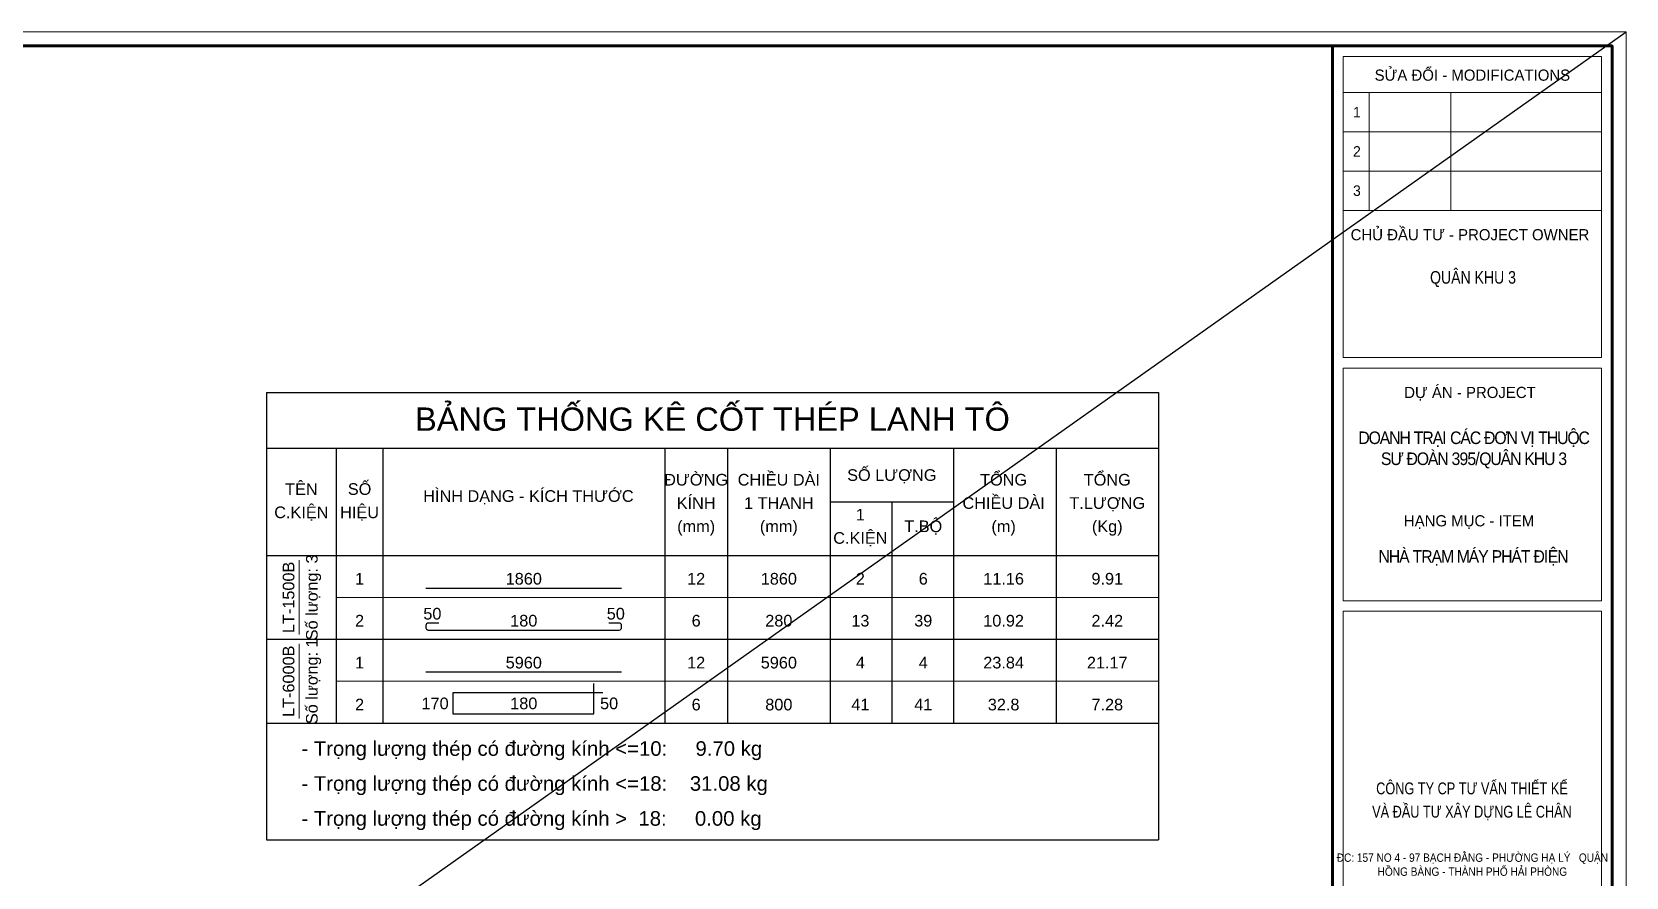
# Model space of a CAD drawing. Header units: millimetres. Extents: x 108335 to 288936, y -578047 to -548347.
# Drawn here: x 250047 to 263736, y -555602 to -548347 of the extents above; entities that cross this region are included whole.
import ezdxf
from ezdxf.enums import TextEntityAlignment as Align

# ---------------------------------------------------------------- set-up
doc = ezdxf.new("R2010")
doc.units = ezdxf.units.MM
doc.header["$MEASUREMENT"] = 0
doc.linetypes.add('HIDDEN', pattern=[0.375, 0.25, -0.125])
doc.layers.get('Defpoints').update_dxf_attribs({"color": 1})
for name, color, linetype, lineweight in [('08. Net Text', 3, 'Continuous', 13), ('LC MANH DUT', 35, 'HIDDEN', 5), ('LC Net dam 1', 30, 'Continuous', 30), ('LC Net thay', 7, 'Continuous', 25), ('LC Text1', 3, 'Continuous', 20)]:
    doc.layers.add(name, color=color, linetype=linetype, lineweight=lineweight)
doc.layers.add('KCS_Plotter', color=11, linetype='Continuous', plot=False)
doc.layers.add('Khungten_LCDI', color=7, linetype='Continuous')
doc.styles.add('Hoa', font='micross.ttf')
doc.styles.add('Khungten', font='VHAVAN.TTF', dxfattribs={"width": 0.9, "height": 5000})
doc.styles.add('Text Khung Ten', font='VHAVAN.TTF')
doc.styles.add('Thuong', font='micross.ttf')
doc.styles.add('Title', font='VHBLACK.TTF', dxfattribs={"width": 0.8})

# ---------------------------------------------------------------- blocks, each defined once
blk = doc.blocks.new('Nha o can bo nhan vien Trung doan')
at = {"layer": 'Defpoints', "lineweight": 0}
blk.add_lwpolyline([(-1200.00012343745, -14850.00004839799), (-1200.00012343745, 14849.99995158711), (40799.99878725787, 14849.99995158711), (40799.99878725787, -14850.00004839799)], close=True, dxfattribs=at)
at = {"layer": 'Khungten_LCDI', "color": 5, "lineweight": 60}
blk.add_line((36600.02561790129, 14649.99995158711), (36600.02561790129, -14650.00004839799), dxfattribs=at)
at = {"layer": 'Khungten_LCDI', "color": 5, "lineweight": 25}
blk.add_line((40599.99878731748, -14650.00004839799), (40599.99878731748, 14649.99995158711), dxfattribs=at)
at = {"layer": 'Khungten_LCDI', "color": 9, "lineweight": 15}
for p, q in [((36750.02492668007, 13981.27508135705), (40449.99970748153, 13981.27508135705)), ((37122.6573919765, 13981.27508135705), (37122.65739197647, 12296.77226440008)), ((38292.76908758649, 13981.27508135705), (38292.76908758649, 12296.77226440008)), ((36750.02492668007, 13419.77414237139), (40449.99970748531, 13419.77414237139)), ((36750.02492668007, 12858.27320338574), (40449.99970748912, 12858.27320338574)), ((36750.02492668007, 12296.77226440008), (40449.99970749291, 12296.77226440008))]:
    blk.add_line(p, q, dxfattribs=at)
at = {"layer": 'Khungten_LCDI', "color": 5, "lineweight": 60}
blk.add_lwpolyline([(-0.0001238546828972, -14650.00004839799), (-0.0001238546828972, 14649.99995158711), (40599.99878731748, 14649.99995158711), (40599.99878731748, -14650.00004839799)], close=True, dxfattribs=at)
at = {"layer": 'Khungten_LCDI', "color": 9, "lineweight": 15}
for points in [[(36750.02492668007, 10190.36210294892), (40449.99970750784, 10190.36210294892), (40449.99970747803, 14500.00051960397), (36750.02492668007, 14500.00051960397)], [(36750.02475617066, 6711.54223791709), (40449.99953696861, 6711.54223791709), (40449.99953696861, 10040.36283838949), (36750.02475617066, 10040.36283838949)], [(36750.0248122253, 2587.221389470175), (40449.99959302326, 2587.221389470175), (40449.99959302326, 6561.543118124687), (36750.0248122253, 6561.543118124687)]]:
    blk.add_lwpolyline(points, close=True, dxfattribs=at)
at = {"color": 7, "style": 'Khungten'}
for s, p in [('söa ®æi - modifications', (38600.01231707905, 14151.46173527586)), ('chñ ®Çu t\xad - project owner', (38565.57104288312, 11868.21693237895)), ('dù ¸n - project', (38565.57087237373, 9611.807436118037)), ('h¹ng môc - item', (38552.46489200726, 7775.596782881786))]:
    blk.add_text(s, height=159.9999958502171, dxfattribs=at).set_placement(p, align=Align.CENTER)
at = {"color": 7, "style": 'Title', "width": 0.8}
for s, p in [('c«ng ty cp t\xad vÊn thiÕt kÕ', (38594.21898141881, 3941.873547541157)), ('vµ ®Çu t\xad x©y dùng lª ch©n', (38594.21898141881, 3608.58728955234))]:
    blk.add_text(s, height=169.9999955908556, dxfattribs=at).set_placement(p, align=Align.CENTER)
at = {"color": 4, "char_height": 179.9999953314942, "attachment_point": 5, "style": 'Khungten'}
for s, insert, width in [('{\\f.VnArialH|b0|i0|c0|p34;\\W0.8;qu©n khu 3}', (38609.02506484361, 11313.04027204858), 2315.239174475153), ('{\\f.VnArialH|b0|i0|c0|p34;\\W0.9;\\T0.9;doanh tr¹i c¸c ®¬n vÞ thuéc s\xad ®oµn 395/qu©n khu 3}', (38616.59552174496, 8868.3270234083), 3461.974560685278), ('{\\f.VnArialH|b0|i0|c0|p34;\\T0.9;nhµ tr¹m m¸y ph¸t ®iÖn}', (38609.02489433422, 7325.415616465599), 3712.55598912021)]:
    blk.add_mtext(s, dxfattribs=dict(at, insert=insert, width=width))
at = {"color": 7, "insert": (38600.01220262428, 3096.45683442288), "char_height": 120, "attachment_point": 2, "style": 'Khungten'}
blk.add_mtext_dynamic_manual_height_columns('®c: 157 no 4 - 97 b¹ch ®»ng - ph\xadêng h¹ lý   quËn hång bµng - thµnh phè h¶i phßng ', width=3886.568828173215, gutter_width=25, heights=[0], dxfattribs=at)
at = {"color": 7, "style": 'Khungten', "width": 0.8}
for tag, p in [('REVISION', (39498.75250059744, -10746.30400287262)), ('NGAYHT', (39546.07401225348, -11609.37096477947))]:
    blk.add_attdef(tag, text='', height=199.998925739526, dxfattribs=at).set_placement(p, align=Align.CENTER)
at = {"layer": '08. Net Text', "color": 7, "style": 'Text Khung Ten'}
blk.add_text('1', height=150, dxfattribs=at).set_placement((36891.65171673422, 13626.77400494443))
at = {"layer": '08. Net Text', "color": 7, "ltscale": 2, "style": 'Text Khung Ten'}
for s, p in [('2', (36891.65171673422, 13065.27306595877)), ('3', (36891.65171673422, 12503.77212697312))]:
    blk.add_text(s, height=150, dxfattribs=at).set_placement(p)
at = {"layer": 'LC Text1', "style": 'Title', "width": 1.485915225563214}
for tag, p, p2 in [('TENBANVE1', (36912.65752101321, -8885.760287350926), (40339.144821588, -8885.760287350926)), ('TENBANVE2', (36912.65752101321, -9562.465612738344), (40339.144821588, -9562.465612738344))]:
    blk.add_attdef(tag, text='', height=249.9999935159642, dxfattribs=at).set_placement(p, p2, align=Align.FIT)
at = {"layer": 'LC Text1', "style": 'Title', "width": 0.7}
blk.add_attdef('SOBANVE', text='', height=249.9999935159642, dxfattribs=at).set_placement((39561.98211139818, -13896.18076664111), align=Align.CENTER)

msp = doc.modelspace()

# ---------------------------------------------------------------- linework, layer by layer
at = {"layer": 'KCS_Plotter', "ltscale": 2}
msp.add_line((238535.6983376973, -566167.193887729, 0.0007749805088951), (263735.6976841143, -548347.193887738, 0.0007749805088951), dxfattribs=at)
at = {"layer": 'LC MANH DUT'}
for p, q in [((252660.5872717588, -553201.3739165162, 0.0006199844071160801), (259720.5872717588, -553201.3739165162, 0.0006199844071160801)), ((252660.5872717588, -553561.3739165162, 0.0006199844071160801), (259720.5872717588, -553561.3739165162, 0.0006199844071160801)), ((252660.5872717588, -553921.3739165162, 0.0006199844071160801), (259720.5872717588, -553921.3739165162, 0.0006199844071160801)), ((252660.5872717588, -554281.3739165162, 0.0006199844071160801), (259720.5872717588, -554281.3739165162, 0.0006199844071160801))]:
    msp.add_line(p, q, dxfattribs=at)
at = {"layer": 'LC Net dam 1', "elevation": 0.0006199844071160801}
for points in [[(253430.5872717588, -553121.3739165162), (255110.5872717588, -553121.3739165162)], [(253430.5872717588, -553841.3739165162), (255110.5872717588, -553841.3739165162)], [(254950.5872717588, -554021.3739165162), (253660.5872717588, -554021.3739165162), (253660.5872717588, -554201.3739165162), (254870.5872717588, -554201.3739165162), (254870.5872717588, -553941.3739165162)]]:
    msp.add_lwpolyline(points, dxfattribs=at)
msp.add_lwpolyline([(253540.5872717588, -553421.3739165162), (253450.5872717588, -553421.3739165162, 0.414213562373095), (253430.5872717588, -553441.3739165162), (253430.5872717588, -553461.3739165162, 0.4142135623730983), (253450.5872717588, -553481.3739165162), (255090.5872717588, -553481.3739165162, 0.4142135623730988), (255110.5872717588, -553461.3739165162), (255110.5872717588, -553441.3739165207, 0.414213562368108), (255090.5872717636, -553421.3739165162), (255000.5872717588, -553421.3739165162)], format="xyb", dxfattribs=at)
at = {"layer": 'LC Net thay'}
for p, q in [((252060.5872717588, -551441.3739165162, 0.0006199844071160801), (259720.5872717588, -551441.3739165162, 0.0006199844071160801)), ((252060.5872717588, -551441.3739165162, 0.0006199844071160801), (252060.5872717588, -555281.3739165162, 0.0006199844071160801)), ((259720.5872717588, -551441.3739165162, 0.0006199844071160801), (259720.5872717588, -555281.3739165162, 0.0006199844071160801)), ((252060.5872717588, -551921.3739165162, 0.0006199844071160801), (259720.5872717588, -551921.3739165162, 0.0006199844071160801)), ((252660.5872717588, -551921.3739165162, 0.0006199844071160801), (252660.5872717588, -554281.3739165162, 0.0006199844071160801)), ((253060.5872717588, -551921.3739165162, 0.0006199844071160801), (253060.5872717588, -554281.3739165162, 0.0006199844071160801)), ((255480.5872717588, -551921.3739165162, 0.0006199844071160801), (255480.5872717588, -554281.3739165162, 0.0006199844071160801)), ((256020.5872717588, -551921.3739165162, 0.0006199844071160801), (256020.5872717588, -554281.3739165162, 0.0006199844071160801)), ((256900.5872717588, -551921.3739165162, 0.0006199844071160801), (256900.5872717588, -554281.3739165162, 0.0006199844071160801)), ((257960.5872717588, -551921.3739165162, 0.0006199844071160801), (257960.5872717588, -554281.3739165162, 0.0006199844071160801)), ((258840.5872717588, -551921.3739165162, 0.0006199844071160801), (258840.5872717588, -554281.3739165162, 0.0006199844071160801)), ((256900.5872717588, -552381.3739165162, 0.0006199844071160801), (257960.5872717588, -552381.3739165162, 0.0006199844071160801)), ((257430.5872717588, -552381.3739165162, 0.0006199844071160801), (257430.5872717588, -554281.3739165162, 0.0006199844071160801)), ((252060.5872717588, -552841.3739165162, 0.0006199844071160801), (259720.5872717588, -552841.3739165162, 0.0006199844071160801)), ((252060.5872717588, -553561.3739165162, 0.0006199844071160801), (259720.5872717588, -553561.3739165162, 0.0006199844071160801)), ((252060.5872717588, -554281.3739165162, 0.0006199844071160801), (259720.5872717588, -554281.3739165162, 0.0006199844071160801)), ((252060.5872717588, -554281.3739165162, 0.0006199844071160801), (259720.5872717588, -554281.3739165162, 0.0006199844071160801)), ((252060.5872717588, -555281.3739165162, 0.0006199844071160801), (259720.5872717588, -555281.3739165162, 0.0006199844071160801))]:
    msp.add_line(p, q, dxfattribs=at)
at = {"layer": 'LC Text1'}
for p, q in [((252340.5872717588, -553521.3739165162, 0.0006199844071160801), (252340.5872717588, -552881.3739165162, 0.0006199844071160801)), ((252340.5872717588, -554241.3739165162, 0.0006199844071160801), (252340.5872717588, -553601.3739165162, 0.0006199844071160801))]:
    msp.add_line(p, q, dxfattribs=at)

# ---------------------------------------------------------------- block references
at = {"layer": 'LC Net thay', "xscale": 0.6, "yscale": 0.6, "zscale": 0.6}
msp.add_blockref('Nha o can bo nhan vien Trung doan', (239255.6984117602, -557257.19385869, 0.0007749805088951), dxfattribs=at)

# ---------------------------------------------------------------- texts
at = {"layer": 'LC Text1', "color": 4, "style": 'Hoa'}
msp.add_text('BẢNG THỐNG KÊ CỐT THÉP LANH TÔ', height=200, dxfattribs=at).set_placement((255890.5872717588, -551771.3739165162, 0.0006199844071160801), align=Align.CENTER)
at = {"layer": 'LC Text1'}
for s, style, p in [('SỐ LƯỢNG', 'Hoa', (257430.5872717588, -552201.3739165162, 0.0006199844071160801)), ('TÊN', 'Hoa', (252360.5872717588, -552321.3739165162, 0.0006199844071160801)), ('SỐ', 'Hoa', (252860.5872717588, -552321.3739165162, 0.0006199844071160801)), ('ĐƯỜNG', 'Hoa', (255750.5872717588, -552241.3739165162, 0.0006199844071160801)), ('CHIỀU DÀI', 'Hoa', (256460.5872717588, -552241.3739165162, 0.0006199844071160801)), ('TỔNG', 'Hoa', (258390.5872717588, -552241.3739165162, 0.0006199844071160801)), ('TỔNG', 'Hoa', (259280.5872717588, -552241.3739165162, 0.0006199844071160801)), ('HÌNH DẠNG - KÍCH THƯỚC', 'Hoa', (254310.5872717588, -552381.3739165162, 0.0006199844071160801)), ('KÍNH', 'Hoa', (255750.5872717588, -552441.3739165162, 0.0006199844071160801)), ('1 THANH', 'Hoa', (256460.5872717588, -552441.3739165162, 0.0006199844071160801)), ('CHIỀU DÀI', 'Hoa', (258390.5872717588, -552441.3739165162, 0.0006199844071160801)), ('T.LƯỢNG', 'Hoa', (259280.5872717588, -552441.3739165162, 0.0006199844071160801)), ('C.KIỆN', 'Hoa', (252360.5872717588, -552521.3739165162, 0.0006199844071160801)), ('HIỆU', 'Hoa', (252860.5872717588, -552521.3739165162, 0.0006199844071160801)), ('1', 'Hoa', (257160.5872717588, -552541.3739165162, 0.0006199844071160801)), ('(mm)', 'Thuong', (255750.5872717588, -552641.3739165162, 0.0006199844071160801)), ('(mm)', 'Thuong', (256460.5872717588, -552641.3739165162, 0.0006199844071160801)), ('C.KIỆN', 'Hoa', (257160.5872717588, -552741.3739165162, 0.0006199844071160801)), ('T.BỘ', 'Hoa', (257700.5872717588, -552641.3739165162, 0.0006199844071160801)), ('(m)', 'Thuong', (258390.5872717588, -552641.3739165162, 0.0006199844071160801)), ('(Kg)', 'Thuong', (259280.5872717588, -552641.3739165162, 0.0006199844071160801))]:
    msp.add_text(s, height=100, dxfattribs=dict(at, style=style)).set_placement(p, align=Align.CENTER)
at = {"layer": 'LC Text1', "style": 'Hoa'}
for s, p in [('Số lượng: 3', (252500.5872717588, -553201.3739165162, 0.0006199844071160801)), ('LT-1500B', (252300.5872717588, -553201.3739165162, 0.0006199844071160801)), ('Số lượng: 1', (252500.5872717588, -553921.3739165162, 0.0006199844071160801)), ('LT-6000B', (252300.5872717588, -553921.3739165162, 0.0006199844071160801))]:
    msp.add_text(s, height=100, rotation=90.00021045905996, dxfattribs=at).set_placement(p, align=Align.CENTER)
for s, p in [('1', (252860.5872717588, -553121.3739165162, 0.0006199844071160801)), ('1860', (254270.5872717588, -553121.3739165162, 0.0006199844071160801)), ('12', (255750.5872717588, -553121.3739165162, 0.0006199844071160801)), ('1860', (256460.5872717588, -553121.3739165162, 0.0006199844071160801)), ('2', (257160.5872717588, -553121.3739165162, 0.0006199844071160801)), ('6', (257700.5872717588, -553121.3739165162, 0.0006199844071160801)), ('11.16', (258390.5872717588, -553121.3739165162, 0.0006199844071160801)), ('9.91', (259280.5872717588, -553121.3739165162, 0.0006199844071160801)), ('50', (253485.5872717588, -553421.3739165162, 0.0006199844071160801)), ('50', (255060.5872717588, -553421.3739165162, 0.0006199844071160801)), ('2', (252860.5872717588, -553481.3739165162, 0.0006199844071160801)), ('180', (254270.5872717588, -553481.3739165162, 0.0006199844071160801)), ('6', (255750.5872717588, -553481.3739165162, 0.0006199844071160801)), ('1', (252860.5872717588, -553841.3739165162, 0.0006199844071160801)), ('5960', (254270.5872717588, -553841.3739165162, 0.0006199844071160801)), ('12', (255750.5872717588, -553841.3739165162, 0.0006199844071160801)), ('5960', (256460.5872717588, -553841.3739165162, 0.0006199844071160801)), ('4', (257160.5872717588, -553841.3739165162, 0.0006199844071160801)), ('4', (257700.5872717588, -553841.3739165162, 0.0006199844071160801)), ('23.84', (258390.5872717588, -553841.3739165162, 0.0006199844071160801)), ('21.17', (259280.5872717588, -553841.3739165162, 0.0006199844071160801)), ('2', (252860.5872717588, -554201.3739165162, 0.0006199844071160801)), ('180', (254270.5872717588, -554191.3739165162, 0.0006199844071160801)), ('6', (255750.5872717588, -554201.3739165162, 0.0006199844071160801))]:
    msp.add_text(s, height=100, dxfattribs=at).set_placement(p, align=Align.BOTTOM_CENTER)
at = {"layer": 'LC Text1', "color": 7, "style": 'Hoa'}
for s, p in [('280', (256460.5872717588, -553481.3739165162, 0.0006199844071160801)), ('13', (257160.5872717588, -553481.3739165162, 0.0006199844071160801)), ('39', (257700.5872717588, -553481.3739165162, 0.0006199844071160801)), ('10.92', (258390.5872717588, -553481.3739165162, 0.0006199844071160801)), ('2.42', (259280.5872717588, -553481.3739165162, 0.0006199844071160801)), ('800', (256460.5872717588, -554201.3739165162, 0.0006199844071160801)), ('41', (257160.5872717588, -554201.3739165162, 0.0006199844071160801)), ('41', (257700.5872717588, -554201.3739165162, 0.0006199844071160801)), ('32.8', (258390.5872717588, -554201.3739165162, 0.0006199844071160801)), ('7.28', (259280.5872717588, -554201.3739165162, 0.0006199844071160801))]:
    msp.add_text(s, height=100, dxfattribs=at).set_placement(p, align=Align.BOTTOM_CENTER)
at = {"layer": 'LC Text1', "style": 'Hoa'}
msp.add_text('170', height=100, dxfattribs=at).set_placement((253625.5872717588, -554191.3739165162, 0.0006199844071160801), align=Align.BOTTOM_RIGHT)
msp.add_text('50', height=100, dxfattribs=at).set_placement((254925.5872717588, -554191.3739165162, 0.0006199844071160801), align=Align.BOTTOM_LEFT)
for s, p in [('- Trọng lượng thép có đường kính <=10:     9.70 kg', (252360.5872717588, -554561.3739165162, 0.0006199844071160801)), ('- Trọng lượng thép có đường kính <=18:    31.08 kg', (252360.5872717588, -554861.3739165162, 0.0006199844071160801)), ('- Trọng lượng thép có đường kính >  18:     0.00 kg', (252360.5872717588, -555161.3739165162, 0.0006199844071160801))]:
    msp.add_text(s, height=125, dxfattribs=at).set_placement(p)

doc.saveas('drawing.dxf')
